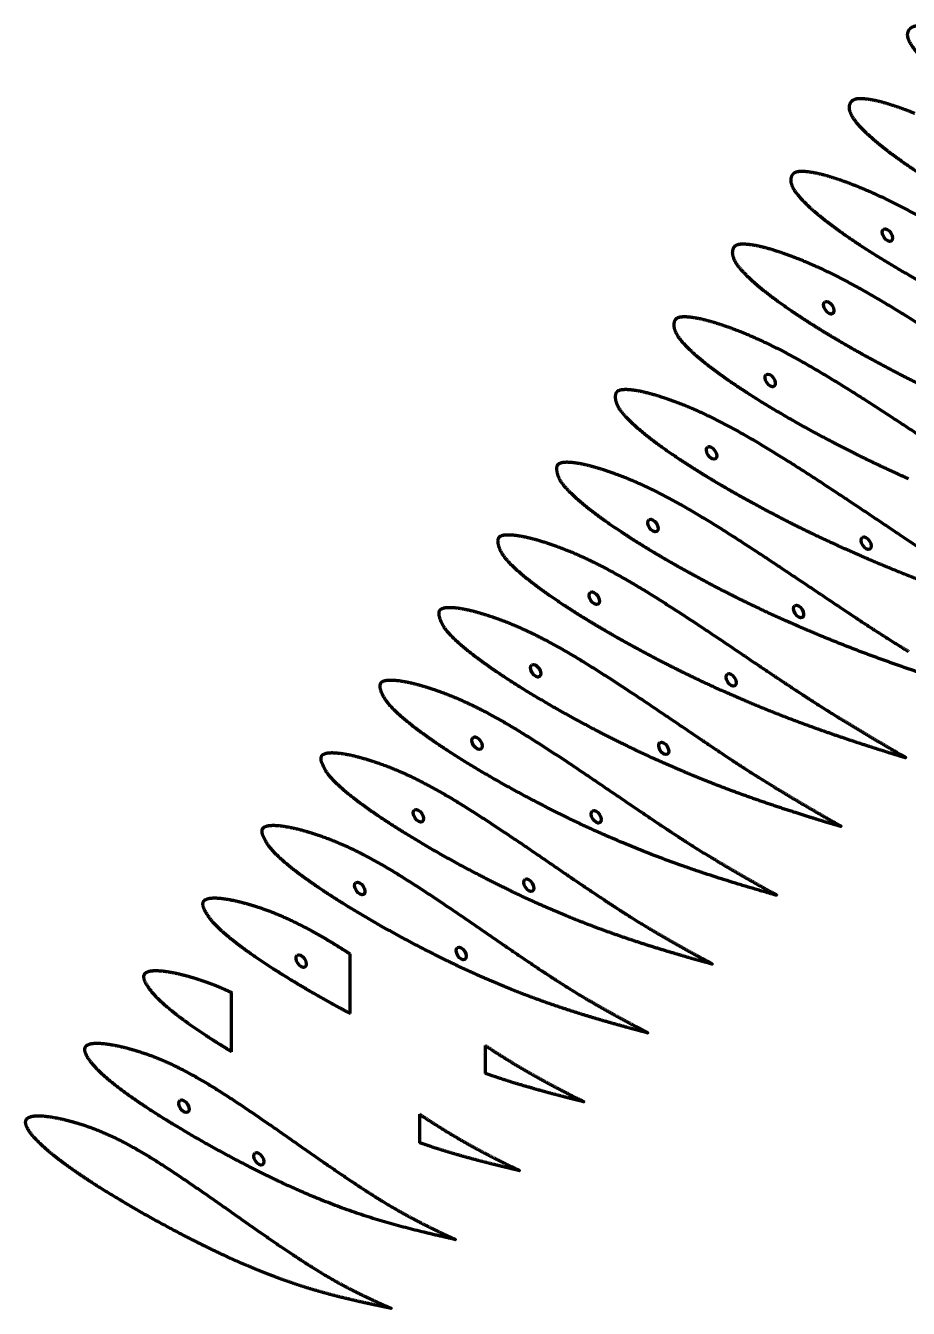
# Model space of a CAD drawing. Header units: millimetres. Extents: x -902 to 2007, y -1152 to 522.
# Drawn here: x -901.5 to -643.5, y -1151.8 to -776.9 of the extents above; entities that cross this region are included whole.
import ezdxf

# ---------------------------------------------------------------- set-up
doc = ezdxf.new("R2010")
doc.units = ezdxf.units.MM
doc.layers.add('1', color=7, linetype='Continuous', true_color=0xffffff)

msp = doc.modelspace()

# ---------------------------------------------------------------- linework, layer by layer
at = {"layer": '1', "color": 163, "linetype": 'Continuous', "lineweight": 70}
for centre, major_axis, ratio in [((-649.66, -838.11), (-1.13, 1.73), 0.575129), ((-666.8, -859.32), (-1.13, 1.73), 0.575129), ((-683.93, -880.54), (-1.13, 1.73), 0.575129), ((-701.07, -901.75), (-1.13, 1.73), 0.575129), ((-718.2, -922.97), (-1.13, 1.73), 0.575129), ((-655.89, -928.11), (-1.07, 1.73), 0.575361), ((-735.34, -944.19), (-1.13, 1.73), 0.575129), ((-675.61, -948.1), (-1.07, 1.73), 0.575361), ((-752.47, -965.4), (-1.13, 1.73), 0.575129), ((-695.34, -968.09), (-1.07, 1.73), 0.575361), ((-769.61, -986.62), (-1.13, 1.73), 0.575129), ((-715.06, -988.09), (-1.07, 1.73), 0.575361), ((-786.74, -1007.83), (-1.13, 1.73), 0.575129), ((-734.78, -1008.08), (-1.07, 1.73), 0.575361), ((-803.88, -1029.05), (-1.13, 1.73), 0.575129), ((-754.5, -1028.08), (-1.07, 1.73), 0.575361), ((-821.01, -1050.26), (-1.13, 1.73), 0.575129), ((-774.22, -1048.07), (-1.07, 1.73), 0.575361), ((-855.28, -1092.69), (-1.13, 1.73), 0.575129), ((-833.39, -1108.05), (-1.07, 1.73), 0.575361)]:
    msp.add_ellipse(centre, major_axis=major_axis, ratio=ratio, dxfattribs=at)
for points, degree, knots in [([(-574.87, -825.01), (-577.08, -824), (-582.12, -821.66), (-590, -817.84), (-599.7, -812.86), (-610.83, -806.67), (-620.93, -800.51), (-628.87, -795.12), (-634.43, -790.9), (-638.48, -787.4), (-641.14, -784.64), (-642.64, -782.7), (-643.36, -781.33), (-643.63, -780.49), (-643.72, -780.03), (-643.79, -779.4), (-643.66, -778.55), (-643.13, -777.66), (-641.94, -776.78), (-639.24, -776.82), (-635.39, -777.47), (-631.67, -778.61), (-628.38, -779.75), (-625.73, -780.78), (-624.32, -781.34)], 5, [0, 0, 0, 0, 0, 0, 0.119402, 0.27208, 0.424633, 0.521512, 0.597841, 0.661429, 0.699766, 0.726726, 0.745343, 0.75106, 0.755017, 0.757383, 0.761498, 0.76469, 0.778694, 0.797934, 0.81807, 0.856412, 0.923281, 1, 1, 1, 1, 1, 1]), ([(-592.04, -846.09), (-594.2, -845.11), (-599.14, -842.82), (-606.88, -839.09), (-616.45, -834.19), (-627.44, -828.11), (-637.46, -822.03), (-645.38, -816.72), (-650.99, -812.52), (-655.08, -809.06), (-657.8, -806.34), (-659.33, -804.47), (-660.15, -803.12), (-660.5, -802.29), (-660.67, -801.77), (-660.77, -801.27), (-660.82, -800.64), (-660.67, -799.83), (-660.22, -798.88), (-659.06, -798.05), (-656.45, -798.08), (-652.66, -798.68), (-648.98, -799.8), (-645.75, -800.9), (-643.13, -801.89), (-641.75, -802.44)], 5, [0, 0, 0, 0, 0, 0, 0.1175, 0.268292, 0.418954, 0.517816, 0.59322, 0.658747, 0.696593, 0.725143, 0.744115, 0.749279, 0.752215, 0.756205, 0.759804, 0.76572, 0.770489, 0.780171, 0.799116, 0.819734, 0.857554, 0.924345, 1, 1, 1, 1, 1, 1]), ([(-609.21, -867.16), (-611.29, -866.22), (-616.06, -864.04), (-623.53, -860.45), (-632.91, -855.68), (-643.65, -849.77), (-653.66, -843.76), (-661.7, -838.45), (-667.59, -834.12), (-671.88, -830.56), (-674.81, -827.67), (-676.4, -825.73), (-677.21, -824.37), (-677.53, -823.6), (-677.69, -823.14), (-677.86, -822.4), (-677.87, -821.51), (-677.62, -820.77), (-677.11, -819.88), (-675.79, -819.34), (-673.4, -819.36), (-669.84, -819.95), (-666.26, -820.99), (-663.07, -822.06), (-660.52, -823.02), (-659.18, -823.54)], 5, [0, 0, 0, 0, 0, 0, 0.113542, 0.260363, 0.407058, 0.509772, 0.583215, 0.656508, 0.697746, 0.729224, 0.747776, 0.751131, 0.754427, 0.757704, 0.761672, 0.766994, 0.782481, 0.794893, 0.801006, 0.822692, 0.859481, 0.926289, 1, 1, 1, 1, 1, 1]), ([(-659.18, -823.54), (-652.71, -826.1), (-639.63, -832.38), (-624.72, -841.57), (-606.9, -853.12), (-589.09, -865.06), (-577.8, -872.48), (-573.04, -875.53), (-570.06, -877.42)], 5, [0, 0, 0, 0, 0, 0, 0.366369, 0.733202, 0.83325, 1, 1, 1, 1, 1, 1]), ([(-626.38, -888.23), (-627.94, -887.54), (-631.67, -885.85), (-637.57, -883.07), (-645.66, -879.06), (-655.07, -874.07), (-664.02, -868.99), (-671.25, -864.56), (-676.91, -860.85), (-681.23, -857.83), (-684.77, -855.18), (-687.62, -852.88), (-690.23, -850.56), (-692.36, -848.35), (-693.68, -846.68), (-694.41, -845.39), (-694.78, -844.36), (-694.95, -843.36), (-694.89, -842.57), (-694.67, -841.82), (-694.13, -841.06), (-693.02, -840.65), (-691.52, -840.6), (-689.06, -840.83), (-686.22, -841.46), (-683.07, -842.35), (-680.41, -843.24), (-678.29, -844), (-677.21, -844.41), (-676.61, -844.64)], 5, [0, 0, 0, 0, 0, 0, 0.085644, 0.204581, 0.323489, 0.442303, 0.513638, 0.573176, 0.599371, 0.632721, 0.679112, 0.708902, 0.731497, 0.746459, 0.757556, 0.762075, 0.765066, 0.774664, 0.789628, 0.79563, 0.804613, 0.822518, 0.852241, 0.882023, 0.940412, 0.966631, 1, 1, 1, 1, 1, 1]), ([(-676.61, -844.64), (-670.22, -847.13), (-657.26, -853.3), (-642.5, -862.48), (-624.88, -873.97), (-607.25, -885.84), (-596.08, -893.16), (-591.37, -896.16), (-588.42, -898.01)], 5, [0, 0, 0, 0, 0, 0, 0.366351, 0.733196, 0.833245, 1, 1, 1, 1, 1, 1]), ([(-643.55, -909.3), (-645.61, -908.39), (-650.34, -906.25), (-657.77, -902.72), (-667.08, -898), (-677.75, -892.14), (-687.69, -886.2), (-695.68, -880.96), (-701.53, -876.71), (-705.8, -873.22), (-708.82, -870.3), (-710.51, -868.32), (-711.37, -866.88), (-711.77, -865.87), (-712.01, -864.91), (-712.04, -864.12), (-711.93, -863.31), (-711.55, -862.56), (-710.91, -862.16), (-709.87, -861.88), (-707.71, -861.86), (-704.3, -862.42), (-701, -863.32), (-697.86, -864.34), (-695.35, -865.24), (-694.04, -865.74)], 5, [0, 0, 0, 0, 0, 0, 0.11381, 0.260979, 0.40801, 0.51095, 0.584611, 0.658297, 0.699545, 0.73099, 0.749418, 0.75882, 0.761102, 0.76345, 0.773762, 0.790213, 0.794512, 0.802274, 0.813331, 0.823805, 0.860429, 0.926771, 1, 1, 1, 1, 1, 1]), ([(-694.04, -865.74), (-687.72, -868.17), (-674.9, -874.21), (-660.29, -883.4), (-642.86, -894.81), (-625.42, -906.61), (-614.36, -913.84), (-609.69, -916.78), (-606.78, -918.59)], 5, [0, 0, 0, 0, 0, 0, 0.366336, 0.73319, 0.833241, 1, 1, 1, 1, 1, 1]), ([(-660.72, -930.37), (-662.23, -929.71), (-665.87, -928.09), (-671.64, -925.41), (-679.55, -921.51), (-689.11, -916.47), (-697.58, -911.68), (-704.55, -907.45), (-710.45, -903.64), (-714.95, -900.56), (-718.32, -898.09), (-721.62, -895.49), (-724.49, -892.93), (-726.42, -890.95), (-727.68, -889.4), (-728.55, -887.97), (-729.04, -886.63), (-729.17, -885.6), (-729.13, -884.77), (-728.86, -884), (-728.35, -883.5), (-727.44, -883.18), (-726.28, -883.11), (-724.86, -883.19), (-722.63, -883.5), (-719.57, -884.18), (-716.99, -884.92), (-714.61, -885.7), (-712.52, -886.45), (-711.47, -886.84)], 5, [0, 0, 0, 0, 0, 0, 0.084061, 0.201415, 0.318791, 0.436167, 0.526552, 0.549557, 0.585256, 0.643961, 0.684433, 0.713787, 0.733741, 0.748454, 0.75783, 0.76322, 0.778006, 0.78996, 0.793478, 0.797358, 0.809722, 0.824403, 0.853397, 0.866496, 0.882793, 0.941204, 1, 1, 1, 1, 1, 1]), ([(-711.47, -886.84), (-704.65, -889.42), (-691.95, -895.45), (-676.92, -905.09), (-659.69, -916.42), (-642.42, -928.17), (-632.06, -934.88), (-627.45, -937.76), (-625.14, -939.18)], 5, [0, 0, 0, 0, 0, 0, 0.399889, 0.733259, 0.866619, 1, 1, 1, 1, 1, 1]), ([(-677.89, -951.45), (-679.39, -950.79), (-683, -949.2), (-688.73, -946.54), (-696.59, -942.69), (-706.09, -937.69), (-714.49, -932.94), (-721.42, -928.77), (-727.28, -925), (-731.74, -921.96), (-735.1, -919.54), (-738.45, -916.91), (-741.39, -914.35), (-743.49, -912.23), (-745.06, -910.32), (-746.02, -908.47), (-746.3, -907.1), (-746.33, -906.07), (-746.11, -905.34), (-745.68, -904.83), (-744.82, -904.46), (-743.44, -904.33), (-741.07, -904.49), (-737.77, -905.12), (-734.67, -905.98), (-732.05, -906.82), (-729.95, -907.55), (-728.9, -907.94)], 5, [0, 0, 0, 0, 0, 0, 0.083825, 0.200848, 0.317894, 0.434925, 0.524941, 0.547829, 0.583353, 0.641887, 0.682333, 0.711663, 0.735847, 0.750524, 0.765428, 0.780314, 0.790282, 0.793804, 0.79776, 0.808147, 0.822974, 0.852225, 0.881824, 0.940699, 1, 1, 1, 1, 1, 1]), ([(-728.9, -907.94), (-722.16, -910.44), (-709.6, -916.36), (-694.72, -926.01), (-677.68, -937.25), (-660.6, -948.93), (-650.35, -955.55), (-645.78, -958.38), (-643.5, -959.76)], 5, [0, 0, 0, 0, 0, 0, 0.399741, 0.733191, 0.866576, 1, 1, 1, 1, 1, 1]), ([(-695.06, -972.52), (-696.56, -971.87), (-700.17, -970.29), (-705.89, -967.65), (-713.75, -963.81), (-723.24, -958.82), (-731.64, -954.08), (-738.56, -949.91), (-744.42, -946.16), (-748.88, -943.12), (-752.24, -940.7), (-755.59, -938.09), (-758.54, -935.53), (-760.62, -933.43), (-762.19, -931.52), (-763.1, -929.74), (-763.45, -928.43), (-763.54, -927.43), (-763.37, -926.66), (-762.98, -926.11), (-762.11, -925.72), (-760.72, -925.57), (-758.34, -925.71), (-755.09, -926.32), (-752.02, -927.14), (-749.44, -927.95), (-747.37, -928.66), (-746.33, -929.04)], 5, [0, 0, 0, 0, 0, 0, 0.084057, 0.201404, 0.318774, 0.436136, 0.526439, 0.549407, 0.585062, 0.643805, 0.684286, 0.713698, 0.737919, 0.752669, 0.767369, 0.78209, 0.789904, 0.793424, 0.797327, 0.809734, 0.824494, 0.853422, 0.882824, 0.941203, 1, 1, 1, 1, 1, 1]), ([(-746.33, -929.04), (-739.67, -931.47), (-731.02, -935.51), (-718.58, -942.98), (-703.94, -952.56), (-687.06, -964.06), (-676.93, -970.86), (-668.63, -976.23), (-664.11, -979), (-661.85, -980.35)], 5, [0, 0, 0, 0, 0, 0, 0.399709, 0.509752, 0.733171, 0.866559, 1, 1, 1, 1, 1, 1]), ([(-611.54, -947.57), (-611.33, -947.7), (-610.75, -948.05), (-609.96, -948.54), (-609.04, -949.09), (-608.1, -949.66), (-607.35, -950.09), (-606.96, -950.33), (-606.78, -950.43), (-606.72, -950.51), (-606.7, -950.57), (-606.69, -950.6), (-606.68, -950.67), (-606.73, -950.66), (-606.95, -950.58), (-607.64, -950.37), (-609.14, -949.88), (-611.51, -949.11), (-614.71, -948.05), (-618.53, -946.77), (-622.65, -945.36), (-626.71, -943.93), (-630.62, -942.53), (-634.34, -941.16), (-637.89, -939.81), (-641.35, -938.48), (-644.73, -937.15), (-648.05, -935.8), (-651.4, -934.42), (-654.61, -933.06), (-657.16, -931.95), (-659.03, -931.13), (-660.21, -930.6), (-660.72, -930.37)], 5, [0, 0, 0, 0, 0, 0, 0.017774, 0.048518, 0.067572, 0.077058, 0.079801, 0.080858, 0.0816, 0.082295, 0.082963, 0.08343, 0.083756, 0.084421, 0.0874, 0.10116, 0.142612, 0.21179, 0.287749, 0.359834, 0.427556, 0.493031, 0.557548, 0.619661, 0.675617, 0.72899, 0.785523, 0.843164, 0.900592, 0.957636, 1, 1, 1, 1, 1, 1]), ([(-712.22, -993.59), (-714.21, -992.74), (-718.79, -990.74), (-725.98, -987.38), (-735.35, -982.67), (-746.06, -976.83), (-756.05, -970.91), (-764.22, -965.61), (-770.26, -961.27), (-774.42, -957.9), (-777.52, -954.95), (-779.47, -952.59), (-780.35, -950.65), (-780.74, -949.28), (-780.74, -948.16), (-780.41, -947.56), (-779.87, -947.19), (-778.77, -946.87), (-776.69, -946.82), (-773.48, -947.25), (-770.31, -948.03), (-767.37, -948.91), (-765.05, -949.68), (-763.76, -950.14)], 5, [0, 0, 0, 0, 0, 0, 0.111482, 0.256221, 0.400968, 0.522173, 0.594529, 0.666982, 0.710537, 0.739032, 0.757265, 0.775528, 0.787811, 0.792299, 0.797014, 0.809567, 0.816891, 0.831761, 0.868248, 0.926962, 1, 1, 1, 1, 1, 1]), ([(-763.76, -950.14), (-757.18, -952.5), (-748.81, -956.37), (-737.06, -963.44), (-723.14, -972.56), (-706.44, -983.98), (-696.42, -990.73), (-688.04, -996.21), (-683.01, -999.28), (-680.21, -1000.94)], 5, [0, 0, 0, 0, 0, 0, 0.399688, 0.498727, 0.699807, 0.833196, 1, 1, 1, 1, 1, 1]), ([(-630.28, -967.8), (-629.89, -968.04), (-629.07, -968.53), (-628.15, -969.08), (-627.22, -969.6), (-626.27, -970.17), (-625.72, -970.47), (-625.58, -970.58), (-625.56, -970.66), (-625.52, -970.77), (-625.8, -970.68), (-626.88, -970.34), (-629.09, -969.64), (-632.26, -968.63), (-636.45, -967.26), (-641.45, -965.59), (-646.49, -963.85), (-651.24, -962.16), (-655.93, -960.43), (-660.52, -958.68), (-664.99, -956.91), (-669.34, -955.13), (-672.87, -953.64), (-675.47, -952.51), (-677.14, -951.78), (-677.89, -951.45)], 5, [0, 0, 0, 0, 0, 0, 0.034946, 0.072539, 0.080216, 0.082096, 0.083001, 0.08396, 0.084782, 0.085216, 0.087188, 0.107237, 0.179954, 0.278339, 0.364778, 0.455931, 0.546454, 0.62191, 0.693835, 0.774595, 0.855516, 0.935853, 1, 1, 1, 1, 1, 1]), ([(-729.39, -1014.66), (-731.38, -1013.82), (-735.95, -1011.84), (-743.13, -1008.49), (-752.51, -1003.8), (-763.2, -997.96), (-773.19, -992.06), (-781.35, -986.78), (-787.39, -982.45), (-791.55, -979.09), (-794.65, -976.17), (-796.59, -973.81), (-797.51, -971.89), (-797.97, -970.52), (-797.98, -969.4), (-797.52, -968.6), (-796.41, -968.15), (-794.31, -968), (-790.92, -968.43), (-787.68, -969.2), (-784.75, -970.05), (-782.46, -970.79), (-781.18, -971.24)], 5, [0, 0, 0, 0, 0, 0, 0.1117, 0.256723, 0.401754, 0.523226, 0.595757, 0.668316, 0.711898, 0.740575, 0.758729, 0.776982, 0.789229, 0.793693, 0.798381, 0.810853, 0.832891, 0.869136, 0.927453, 1, 1, 1, 1, 1, 1]), ([(-781.18, -971.24), (-774.68, -973.53), (-766.41, -977.32), (-754.78, -984.37), (-741.01, -993.44), (-724.51, -1004.8), (-714.6, -1011.49), (-706.31, -1016.9), (-701.33, -1019.91), (-698.57, -1021.52)], 5, [0, 0, 0, 0, 0, 0, 0.399852, 0.498871, 0.699909, 0.83326, 1, 1, 1, 1, 1, 1]), ([(-649.03, -988.03), (-648.61, -988.27), (-647.81, -988.74), (-646.92, -989.27), (-646.01, -989.77), (-645.09, -990.3), (-644.57, -990.58), (-644.43, -990.67), (-644.41, -990.77), (-644.39, -990.8), (-644.38, -990.85), (-644.49, -990.81), (-644.89, -990.7), (-646.03, -990.35), (-648.08, -989.72), (-651.03, -988.8), (-654.74, -987.63), (-658.93, -986.27), (-663.17, -984.85), (-667.22, -983.46), (-671.04, -982.1), (-674.71, -980.76), (-678.28, -979.41), (-681.8, -978.05), (-685.27, -976.66), (-688.62, -975.29), (-691.28, -974.16), (-693.25, -973.31), (-694.5, -972.76), (-695.06, -972.52)], 5, [0, 0, 0, 0, 0, 0, 0.037515, 0.073009, 0.080228, 0.082464, 0.083432, 0.084366, 0.085101, 0.085272, 0.085415, 0.086547, 0.093579, 0.121982, 0.188336, 0.27243, 0.354912, 0.431046, 0.502486, 0.572258, 0.638907, 0.700014, 0.761409, 0.824651, 0.887826, 0.950697, 1, 1, 1, 1, 1, 1]), ([(-746.56, -1035.74), (-748.58, -1034.89), (-753.22, -1032.89), (-760.49, -1029.51), (-769.92, -1024.79), (-780.68, -1018.91), (-790.74, -1012.96), (-798.87, -1007.68), (-804.84, -1003.4), (-808.95, -1000.06), (-812.01, -997.16), (-813.8, -994.9), (-814.71, -993.1), (-815.2, -991.8), (-815.23, -990.91), (-815.08, -990.39), (-814.69, -989.85), (-813.67, -989.4), (-811.67, -989.23), (-808.37, -989.6), (-805.12, -990.34), (-802.2, -991.17), (-799.9, -991.9), (-798.61, -992.34)], 5, [0, 0, 0, 0, 0, 0, 0.113746, 0.260844, 0.407948, 0.52757, 0.601141, 0.674719, 0.715916, 0.743138, 0.761533, 0.779734, 0.788988, 0.794169, 0.798231, 0.802212, 0.810293, 0.831808, 0.868483, 0.926648, 1, 1, 1, 1, 1, 1]), ([(-798.61, -992.34), (-792.2, -994.55), (-784.01, -998.26), (-772.52, -1005.29), (-758.91, -1014.3), (-742.59, -1025.61), (-732.79, -1032.24), (-724.58, -1037.58), (-719.66, -1040.53), (-716.93, -1042.11)], 5, [0, 0, 0, 0, 0, 0, 0.399597, 0.49865, 0.699758, 0.833155, 1, 1, 1, 1, 1, 1]), ([(-667.77, -1008.25), (-667.33, -1008.5), (-666.55, -1008.95), (-665.69, -1009.46), (-664.78, -1009.91), (-663.88, -1010.46), (-663.4, -1010.69), (-663.26, -1010.81), (-663.25, -1010.89), (-663.23, -1010.92), (-663.24, -1010.94), (-663.35, -1010.91), (-663.93, -1010.74), (-665.6, -1010.24), (-668.36, -1009.42), (-672.22, -1008.24), (-677.07, -1006.73), (-682.52, -1004.95), (-687.89, -1003.12), (-693.13, -1001.25), (-698.27, -999.33), (-703.12, -997.42), (-706.88, -995.88), (-709.64, -994.71), (-711.44, -993.93), (-712.22, -993.59)], 5, [0, 0, 0, 0, 0, 0, 0.039754, 0.071089, 0.079837, 0.081602, 0.082771, 0.083578, 0.083718, 0.083733, 0.083795, 0.084975, 0.093599, 0.138598, 0.241481, 0.344889, 0.447994, 0.550198, 0.650779, 0.744612, 0.83386, 0.927564, 1, 1, 1, 1, 1, 1]), ([(-763.73, -1056.81), (-765.71, -1055.99), (-770.27, -1054.04), (-777.43, -1050.73), (-787.08, -1045.91), (-798.03, -1039.93), (-808.29, -1033.86), (-816.57, -1028.48), (-822.67, -1024.05), (-826.57, -1020.83), (-829.43, -1018.07), (-831.03, -1015.95), (-831.94, -1014.32), (-832.45, -1013.04), (-832.5, -1012), (-832.13, -1011.18), (-831.05, -1010.66), (-829, -1010.45), (-825.65, -1010.8), (-822.46, -1011.51), (-819.57, -1012.31), (-817.31, -1013.01), (-816.04, -1013.44)], 5, [0, 0, 0, 0, 0, 0, 0.111856, 0.257084, 0.40232, 0.540673, 0.613309, 0.684981, 0.721263, 0.745816, 0.763984, 0.781048, 0.790181, 0.794638, 0.799323, 0.811795, 0.83385, 0.869878, 0.927817, 1, 1, 1, 1, 1, 1]), ([(-816.04, -1013.44), (-809.71, -1015.58), (-801.61, -1019.21), (-790.24, -1026.21), (-776.79, -1035.17), (-760.66, -1046.43), (-750.97, -1053), (-742.86, -1058.27), (-737.99, -1061.16), (-735.29, -1062.69)], 5, [0, 0, 0, 0, 0, 0, 0.399535, 0.498619, 0.699789, 0.83322, 1, 1, 1, 1, 1, 1]), ([(-686.51, -1028.48), (-686.23, -1028.64), (-685.68, -1028.95), (-684.83, -1029.42), (-684.08, -1029.83), (-683.47, -1030.16), (-683, -1030.41), (-682.61, -1030.61), (-682.34, -1030.76), (-682.19, -1030.83), (-682.1, -1030.96), (-682.08, -1031.02), (-682.07, -1031.01), (-682.05, -1031.04), (-682.08, -1031.03), (-682.24, -1031), (-682.6, -1030.9), (-683.11, -1030.75), (-683.57, -1030.61), (-683.91, -1030.52), (-684.28, -1030.41), (-684.72, -1030.28), (-685.29, -1030.12), (-685.91, -1029.94), (-686.76, -1029.69), (-687.55, -1029.46), (-688.64, -1029.14), (-689.99, -1028.74), (-691.62, -1028.25), (-693.78, -1027.6), (-696.49, -1026.76), (-699.75, -1025.73), (-703.02, -1024.67), (-706.29, -1023.57), (-710.66, -1022.05), (-718.34, -1019.25), (-724.96, -1016.58), (-729.39, -1014.66)], 3, [0, 0, 0, 0, 0.015625, 0.03125, 0.046875, 0.054688, 0.0625, 0.070312, 0.074219, 0.076172, 0.078125, 0.080078, 0.082031, 0.085938, 0.09375, 0.101562, 0.109375, 0.117188, 0.125, 0.132812, 0.140625, 0.148438, 0.15625, 0.171875, 0.1875, 0.203125, 0.21875, 0.25, 0.28125, 0.3125, 0.375, 0.4375, 0.5, 0.5625, 0.625, 0.75, 1, 1, 1, 1]), ([(-806.7, -1065.59), (-807.6, -1065.11), (-809.83, -1063.91), (-813.38, -1061.97), (-818.26, -1059.21), (-823.74, -1055.95), (-828.89, -1052.74), (-833.37, -1049.78), (-837.18, -1047.12), (-840.08, -1044.95), (-842.7, -1042.85), (-845.04, -1040.77), (-846.88, -1038.89), (-848.13, -1037.26), (-849.03, -1035.82), (-849.59, -1034.63), (-849.79, -1033.7), (-849.68, -1032.98), (-849.27, -1032.42), (-848.54, -1032.03), (-847.21, -1031.76), (-845.27, -1031.78), (-842.8, -1032.09), (-839.91, -1032.68), (-837.35, -1033.35), (-835.42, -1033.91), (-834.12, -1034.32), (-833.47, -1034.54)], 5, [0, 0, 0, 0, 0, 0, 0.071345, 0.176007, 0.28065, 0.385313, 0.43289, 0.478095, 0.530447, 0.582786, 0.617219, 0.64329, 0.669569, 0.685129, 0.698355, 0.711549, 0.716377, 0.724813, 0.738009, 0.760633, 0.790416, 0.842761, 0.89516, 0.94758, 1, 1, 1, 1, 1, 1]), ([(-705.26, -1048.71), (-704.97, -1048.86), (-704.29, -1049.23), (-703.47, -1049.68), (-702.62, -1050.11), (-701.76, -1050.58), (-701.17, -1050.86), (-700.97, -1051), (-700.93, -1051.11), (-700.89, -1051.11), (-700.86, -1051.13), (-700.87, -1051.15), (-701.01, -1051.12), (-701.45, -1051), (-702.65, -1050.66), (-704.85, -1050.06), (-707.95, -1049.18), (-711.81, -1048.07), (-716.19, -1046.76), (-720.61, -1045.38), (-724.78, -1044.02), (-728.79, -1042.64), (-732.71, -1041.24), (-736.54, -1039.81), (-740.07, -1038.43), (-742.83, -1037.31), (-744.83, -1036.47), (-746.08, -1035.94), (-746.56, -1035.74)], 5, [0, 0, 0, 0, 0, 0, 0.028105, 0.067293, 0.081517, 0.084428, 0.08572, 0.086577, 0.087267, 0.087568, 0.087641, 0.087925, 0.090273, 0.10002, 0.132307, 0.208147, 0.310423, 0.402906, 0.488364, 0.571784, 0.651206, 0.727307, 0.802597, 0.877511, 0.952164, 1, 1, 1, 1, 1, 1]), ([(-841.4, -1076.74), (-842.47, -1076.08), (-844.93, -1074.57), (-848.66, -1072.19), (-853.09, -1069.25), (-857.88, -1065.7), (-861.8, -1062.44), (-864.36, -1059.78), (-865.68, -1057.98), (-866.4, -1056.82), (-866.78, -1055.99), (-866.97, -1055.35), (-867.02, -1054.81), (-866.95, -1054.33), (-866.62, -1053.72), (-865.64, -1053.16), (-863.77, -1052.92), (-860.55, -1053.15), (-857.36, -1053.8), (-854.48, -1054.54), (-852.25, -1055.2), (-850.9, -1055.63)], 5, [0, 0, 0, 0, 0, 0, 0.117809, 0.268795, 0.409649, 0.485089, 0.530164, 0.555701, 0.568279, 0.583122, 0.590589, 0.6, 0.60971, 0.617186, 0.632365, 0.673554, 0.748917, 0.848837, 1, 1, 1, 1, 1, 1]), ([(-724, -1068.93), (-723.72, -1069.08), (-723.1, -1069.41), (-722.36, -1069.79), (-721.56, -1070.23), (-720.73, -1070.61), (-720.16, -1070.92), (-719.92, -1071.01), (-719.79, -1071.16), (-719.72, -1071.22), (-719.68, -1071.22), (-719.64, -1071.26), (-719.71, -1071.26), (-719.91, -1071.21), (-720.42, -1071.06), (-721.52, -1070.78), (-723.49, -1070.25), (-726.27, -1069.5), (-729.75, -1068.54), (-733.72, -1067.41), (-737.81, -1066.19), (-741.71, -1064.97), (-745.5, -1063.72), (-749.21, -1062.45), (-752.86, -1061.13), (-756.49, -1059.76), (-759.42, -1058.59), (-761.61, -1057.7), (-763.05, -1057.1), (-763.73, -1056.81)], 5, [0, 0, 0, 0, 0, 0, 0.028457, 0.061824, 0.07463, 0.080728, 0.083521, 0.085123, 0.086548, 0.087379, 0.087543, 0.08766, 0.088788, 0.093773, 0.108973, 0.140246, 0.202586, 0.295317, 0.384769, 0.471452, 0.554742, 0.627304, 0.699801, 0.776631, 0.853502, 0.930131, 1, 1, 1, 1, 1, 1]), ([(-815.24, -1120.02), (-817.14, -1119.26), (-821.53, -1117.43), (-828.44, -1114.29), (-837.87, -1109.63), (-848.6, -1103.82), (-858.67, -1097.93), (-866.93, -1092.68), (-873.29, -1088.21), (-877.49, -1084.89), (-880.64, -1082.02), (-882.53, -1079.82), (-883.69, -1078.1), (-884.18, -1076.94), (-884.29, -1076.22), (-884.25, -1075.6), (-883.9, -1074.94), (-882.9, -1074.41), (-880.91, -1074.13), (-877.69, -1074.38), (-874.6, -1074.99), (-871.78, -1075.7), (-869.56, -1076.35), (-868.33, -1076.73)], 5, [0, 0, 0, 0, 0, 0, 0.107786, 0.248897, 0.390014, 0.531108, 0.602666, 0.673261, 0.713465, 0.748745, 0.771076, 0.785922, 0.791522, 0.794856, 0.797846, 0.803817, 0.817068, 0.836012, 0.871241, 0.929446, 1, 1, 1, 1, 1, 1]), ([(-868.33, -1076.73), (-862.24, -1078.66), (-854.42, -1082.05), (-843.42, -1088.97), (-830.45, -1097.79), (-814.88, -1108.88), (-805.52, -1115.26), (-797.67, -1120.33), (-792.97, -1123.04), (-790.36, -1124.45)], 5, [0, 0, 0, 0, 0, 0, 0.399473, 0.498574, 0.699779, 0.833218, 1, 1, 1, 1, 1, 1]), ([(-742.74, -1089.16), (-742.37, -1089.35), (-741.69, -1089.7), (-740.91, -1090.11), (-740.07, -1090.48), (-739.25, -1090.92), (-738.75, -1091.11), (-738.58, -1091.31), (-738.5, -1091.31), (-738.47, -1091.34), (-738.41, -1091.38), (-738.48, -1091.38), (-738.63, -1091.35), (-739.01, -1091.24), (-739.81, -1091.04), (-741.28, -1090.67), (-743.56, -1090.09), (-746.51, -1089.32), (-749.97, -1088.4), (-753.71, -1087.35), (-757.49, -1086.25), (-760.93, -1085.19), (-763.59, -1084.33), (-765.52, -1083.68), (-766.74, -1083.26), (-767.25, -1083.09)], 5, [0, 0, 0, 0, 0, 0, 0.057143, 0.104699, 0.123499, 0.127261, 0.129824, 0.132204, 0.133481, 0.133803, 0.134003, 0.135376, 0.140979, 0.156982, 0.191045, 0.254797, 0.358306, 0.485407, 0.603297, 0.712169, 0.818785, 0.924396, 1, 1, 1, 1, 1, 1]), ([(-832.41, -1141.1), (-833.72, -1140.58), (-837.52, -1139.02), (-843.84, -1136.23), (-852.68, -1131.94), (-863.12, -1126.42), (-873.5, -1120.47), (-882.36, -1114.98), (-889.33, -1110.22), (-894.14, -1106.52), (-897.47, -1103.58), (-899.59, -1101.27), (-900.74, -1099.67), (-901.28, -1098.63), (-901.49, -1098.01), (-901.57, -1097.46), (-901.53, -1096.85), (-901.18, -1096.2), (-900.2, -1095.65), (-898.23, -1095.35), (-895.04, -1095.57), (-891.98, -1096.15), (-889.18, -1096.83), (-886.98, -1097.46), (-885.76, -1097.83)], 5, [0, 0, 0, 0, 0, 0, 0.074602, 0.215928, 0.357277, 0.498622, 0.586961, 0.657645, 0.714623, 0.75002, 0.772371, 0.780242, 0.787246, 0.79279, 0.796122, 0.799067, 0.804977, 0.818101, 0.836885, 0.87189, 0.929845, 1, 1, 1, 1, 1, 1]), ([(-885.76, -1097.83), (-879.75, -1099.69), (-872.02, -1103), (-861.14, -1109.9), (-848.34, -1118.66), (-832.95, -1129.69), (-823.71, -1136.02), (-815.95, -1141.01), (-811.3, -1143.66), (-808.72, -1145.04)], 5, [0, 0, 0, 0, 0, 0, 0.399421, 0.498535, 0.699767, 0.833211, 1, 1, 1, 1, 1, 1]), ([(-761.49, -1109.39), (-761.14, -1109.56), (-760.51, -1109.87), (-759.74, -1110.25), (-758.94, -1110.61), (-758.14, -1111), (-757.69, -1111.19), (-757.51, -1111.31), (-757.47, -1111.35), (-757.43, -1111.37), (-757.4, -1111.38), (-757.29, -1111.42), (-757.3, -1111.44), (-757.19, -1111.48), (-757.2, -1111.51), (-757.29, -1111.49), (-757.47, -1111.46), (-757.88, -1111.34), (-758.65, -1111.17), (-760.03, -1110.83), (-762, -1110.36), (-764.54, -1109.73), (-767.57, -1108.97), (-770.89, -1108.1), (-774.27, -1107.17), (-777.64, -1106.19), (-780.75, -1105.24), (-783.17, -1104.45), (-784.92, -1103.87), (-786, -1103.5), (-786.43, -1103.35)], 5, [0, 0, 0, 0, 0, 0, 0.0508, 0.09095, 0.111189, 0.115786, 0.116032, 0.116279, 0.116525, 0.116793, 0.121555, 0.123891, 0.124401, 0.124541, 0.125035, 0.12744, 0.13534, 0.154498, 0.184242, 0.242992, 0.33448, 0.432893, 0.537008, 0.640435, 0.741945, 0.840344, 0.936597, 1, 1, 1, 1, 1, 1]), ([(-780.23, -1129.61), (-779.76, -1129.83), (-778.83, -1130.28), (-777.61, -1130.83), (-776.83, -1131.18), (-776.56, -1131.29), (-776.31, -1131.44), (-776.11, -1131.52), (-775.94, -1131.61), (-775.95, -1131.64), (-776.22, -1131.59), (-776.71, -1131.46), (-777.11, -1131.37), (-777.36, -1131.32), (-777.64, -1131.26), (-778.03, -1131.17), (-778.4, -1131.08), (-778.71, -1131.02), (-779.13, -1130.92), (-779.73, -1130.78), (-780.38, -1130.64), (-781.28, -1130.43), (-782.4, -1130.17), (-783.75, -1129.85), (-785.55, -1129.42), (-787.8, -1128.87), (-790.51, -1128.18), (-793.22, -1127.46), (-795.95, -1126.7), (-799.59, -1125.62), (-804.16, -1124.16), (-809.69, -1122.21), (-813.39, -1120.78), (-815.24, -1120.02)], 3, [0, 0, 0, 0, 0.03125, 0.0625, 0.070312, 0.074219, 0.078125, 0.085938, 0.09375, 0.101562, 0.109375, 0.117188, 0.125, 0.132812, 0.140625, 0.148438, 0.15625, 0.164062, 0.171875, 0.1875, 0.203125, 0.21875, 0.25, 0.28125, 0.3125, 0.375, 0.4375, 0.5, 0.5625, 0.625, 0.75, 0.875, 1, 1, 1, 1]), ([(-798.97, -1149.84), (-798.7, -1149.96), (-798.15, -1150.21), (-797.42, -1150.54), (-796.64, -1150.88), (-795.79, -1151.24), (-795.22, -1151.48), (-794.91, -1151.64), (-794.79, -1151.68), (-794.7, -1151.75), (-794.78, -1151.76), (-794.95, -1151.73), (-795.27, -1151.64), (-795.84, -1151.52), (-797.01, -1151.28), (-798.88, -1150.88), (-801.35, -1150.36), (-804.38, -1149.69), (-807.82, -1148.89), (-811.21, -1148.04), (-814.42, -1147.18), (-817.55, -1146.28), (-820.64, -1145.33), (-823.7, -1144.33), (-826.66, -1143.29), (-829.07, -1142.4), (-830.83, -1141.72), (-831.95, -1141.28), (-832.41, -1141.1)], 5, [0, 0, 0, 0, 0, 0, 0.031784, 0.063911, 0.083622, 0.091994, 0.096836, 0.098402, 0.098696, 0.098938, 0.100445, 0.106366, 0.119243, 0.136502, 0.168178, 0.242855, 0.33354, 0.419199, 0.502835, 0.583364, 0.65047, 0.717262, 0.793015, 0.869404, 0.945737, 1, 1, 1, 1, 1, 1])]:
    msp.add_open_spline(points, degree=degree, knots=knots, dxfattribs=at)
for points in [[(-661.85, -980.35), (-659.29, -981.92), (-656.72, -983.47), (-654.16, -984.99), (-651.59, -986.52), (-649.03, -988.03)], [(-680.21, -1000.94), (-677.72, -1002.44), (-675.24, -1003.92), (-672.75, -1005.37), (-670.26, -1006.82), (-667.77, -1008.25)], [(-698.57, -1021.52), (-696.16, -1022.96), (-693.75, -1024.38), (-691.34, -1025.75), (-688.92, -1027.12), (-686.51, -1028.48)], [(-833.47, -1034.54), (-828.21, -1036.28), (-822.86, -1038.56), (-817.45, -1041.48), (-812.07, -1044.74), (-806.7, -1048.19)], [(-716.93, -1042.11), (-714.59, -1043.48), (-712.26, -1044.83), (-709.92, -1046.13), (-707.59, -1047.43), (-705.26, -1048.71)], [(-806.7, -1065.59), (-806.7, -1062.11), (-806.7, -1058.63), (-806.7, -1055.15), (-806.7, -1051.67), (-806.7, -1048.19)], [(-850.9, -1055.63), (-849.02, -1056.24), (-847.13, -1056.92), (-845.23, -1057.68), (-843.32, -1058.51), (-841.4, -1059.42)], [(-841.4, -1076.74), (-841.4, -1073.27), (-841.4, -1069.81), (-841.4, -1066.35), (-841.4, -1062.88), (-841.4, -1059.42)], [(-735.29, -1062.69), (-733.03, -1064.01), (-730.77, -1065.28), (-728.51, -1066.51), (-726.26, -1067.73), (-724, -1068.93)], [(-767.25, -1074.93), (-767.25, -1076.56), (-767.25, -1078.19), (-767.25, -1079.82), (-767.25, -1081.45), (-767.25, -1083.09)], [(-767.25, -1074.93), (-764.53, -1076.71), (-761.81, -1078.46), (-759.09, -1080.15), (-756.37, -1081.76), (-753.64, -1083.28)], [(-753.64, -1083.28), (-751.46, -1084.53), (-749.28, -1085.73), (-747.1, -1086.89), (-744.92, -1088.04), (-742.74, -1089.16)], [(-786.43, -1095.02), (-786.43, -1096.69), (-786.43, -1098.35), (-786.43, -1100.02), (-786.43, -1101.69), (-786.43, -1103.35)], [(-786.43, -1095.02), (-783.55, -1096.92), (-780.66, -1098.78), (-777.78, -1100.59), (-774.89, -1102.27), (-772, -1103.87)], [(-772, -1103.87), (-769.9, -1105.05), (-767.79, -1106.18), (-765.69, -1107.27), (-763.59, -1108.34), (-761.49, -1109.39)], [(-790.36, -1124.45), (-788.33, -1125.57), (-786.3, -1126.63), (-784.28, -1127.65), (-782.25, -1128.64), (-780.23, -1129.61)], [(-808.72, -1145.04), (-806.76, -1146.09), (-804.81, -1147.09), (-802.86, -1148.03), (-800.92, -1148.95), (-798.97, -1149.84)]]:
    msp.add_open_spline(points, degree=5, dxfattribs=at)

doc.saveas('drawing.dxf')
